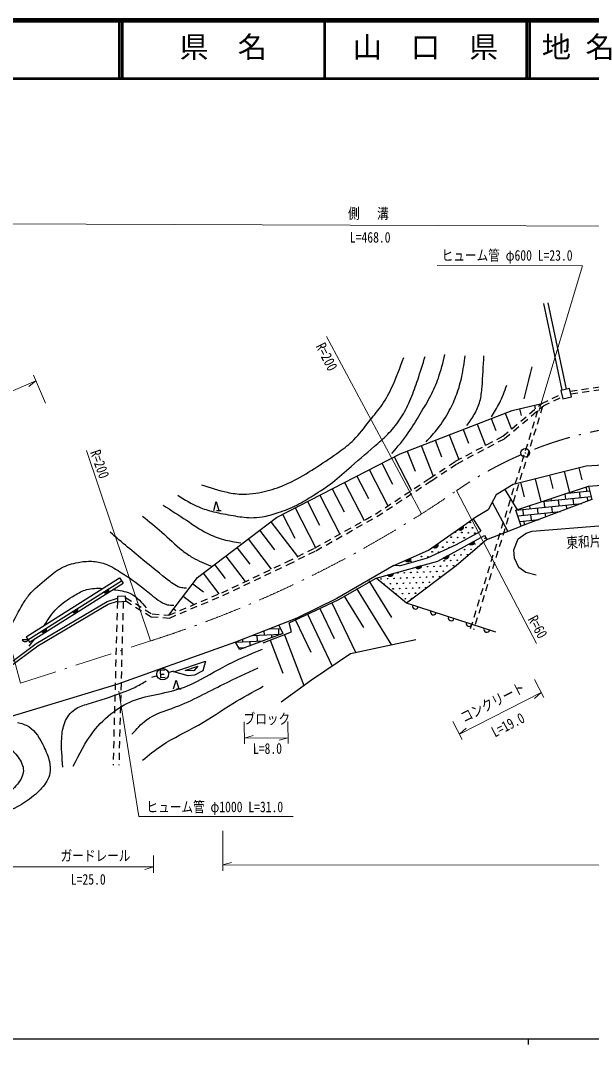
# Model space of a CAD drawing. Units: millimetres, scale not verified. Extents: x 40000 to 680000, y 20000 to 380000.
# Drawn here: x 280792 to 378906, y 204000 to 380000 of the extents above; entities that cross this region are included whole.
import ezdxf
from ezdxf.enums import TextEntityAlignment as Align

# ---------------------------------------------------------------- set-up
doc = ezdxf.new("R2010")
doc.units = ezdxf.units.MM
doc.header["$LTSCALE"] = 1000
doc.linetypes.add('USER2', pattern=[2, 1.2, -0.8])
doc.linetypes.add('USER3', pattern=[10, 6.4, -1.6, 0.4, -1.6])
for name, color, linetype, lineweight in [('M-BGD', 7, 'Continuous', 25), ('M-BMK', 2, 'USER3', 13), ('M-BMK-SRVR', 3, 'Continuous', 25), ('M-STR-HTXT', 7, 'Continuous', 13), ('M-STR-STR3', 7, 'Continuous', 25), ('M-TTL', 2, 'Continuous', 140), ('M-TTL-BAND', 7, 'Continuous', 25), ('M-TTL-LINE', 7, 'Continuous', 50)]:
    doc.layers.add(name, color=color, linetype=linetype, lineweight=lineweight)
doc.layers.add('M-BMK-HTXT', color=7, linetype='Continuous')
doc.layers.add('M-TTL-TXT', color=7, linetype='Continuous')
doc.styles.add('ＭＳ ゴシック', font='')
doc.styles.get('ＭＳ ゴシック').set_extended_font_data('MS Gothic')

msp = doc.modelspace()

# ---------------------------------------------------------------- linework, layer by layer
at = {"layer": 'M-BGD'}
for p, q in [((373885, 316464), (370713, 331347)), ((371398, 331493), (374569, 316610)), ((369089, 313866), (369241, 313231)), ((361687, 311567), (362469, 309537)), ((364093, 312494), (365140, 309776)), ((366560, 313261), (366833, 312118)), ((359281, 310640), (360695, 306972)), ((354470, 308786), (356104, 304548)), ((356876, 309713), (357790, 307341)), ((349659, 306932), (351680, 301689)), ((352065, 307859), (353154, 305032)), ((344987, 304993), (347953, 299233)), ((347254, 306005), (348588, 302543)), ((340730, 302802), (343931, 296585)), ((342859, 303897), (344709, 300304)), ((376718, 303111), (377241, 301046)), ((338602, 301706), (340593, 297839)), ((369209, 301206), (370209, 297261)), ((371712, 301841), (372286, 299575)), ((374215, 302476), (375130, 298867)), ((334346, 299515), (336386, 295552)), ((336474, 300610), (339836, 294080)), ((364002, 299369), (366103, 295921)), ((366706, 300571), (367332, 298104)), ((332218, 298419), (335656, 291741)), ((314497, 295806), (315277, 295806)), ((327961, 296227), (331475, 289402)), ((330090, 297323), (332175, 293272)), ((361843, 297193), (364532, 292196)), ((325833, 295132), (327934, 291052)), ((321864, 292375), (324426, 289004)), ((323801, 293847), (328360, 287850)), ((360934, 290788), (366845, 293101)), ((319927, 290902), (323890, 285689)), ((317989, 289429), (320183, 286544)), ((316052, 287957), (319401, 283552)), ((314115, 286484), (315940, 284084)), ((312178, 285011), (314897, 281435)), ((340659, 283689), (344522, 277401)), ((310392, 283197), (312252, 281785)), ((338537, 282386), (344518, 272652)), ((308755, 281042), (310616, 279629)), ((334309, 279936), (338385, 271327)), ((336416, 281083), (339729, 275690)), ((307119, 278887), (307491, 278605)), ((332215, 278944), (334665, 273771)), ((362455, 274861), (347119, 279829)), ((327377, 274902), (326981, 276466)), ((328028, 276961), (330657, 271409)), ((330121, 277953), (334354, 269015)), ((322481, 273031), (327377, 274902)), ((282255, 272442), (283244, 273709)), ((323705, 273498), (325864, 267852)), ((326153, 274434), (329499, 265682)), ((304825, 267629), (305504, 267669)), ((306182, 267940), (307140, 268228)), ((304268, 267360), (303312, 267067)), ((330788, 266617), (325576, 262836)), ((307595, 265105), (308375, 265105))]:
    msp.add_line(p, q, dxfattribs=at)
at = {"layer": 'M-BGD', "linetype": 'USER2'}
for p, q in [((370501, 313638), (358646, 275262)), ((369652, 312923), (358073, 275439)), ((297439, 280149), (296694, 252028)), ((298439, 280122), (297694, 252001))]:
    msp.add_line(p, q, dxfattribs=at)
for points in [[(375229, 316313), (382214, 317301), (410561, 312344)], [(298832, 280839), (303420, 277996), (306301, 277810), (315375, 281636), (326556, 286957), (331313, 289311), (341762, 295157), (351118, 301316), (355558, 304260), (363684, 308550), (370354, 314168), (373758, 315829)], [(298868, 280229), (303263, 277506), (306386, 277303), (315579, 281180), (326774, 286508), (331546, 288869), (342022, 294730), (351393, 300899), (355814, 303829), (363965, 308133), (370629, 313746), (373876, 315330)], [(375345, 315824), (382206, 316795), (410457, 311855)]]:
    msp.add_lwpolyline(points, dxfattribs=at)
at = {"layer": 'M-BGD'}
for points in [[(373960, 314975), (375462, 315331), (375124, 316758), (373622, 316402)], [(297485, 280109), (298870, 280190), (298819, 281072), (297434, 280991)], [(307115, 268081), (312594, 269902), (312116, 268221), (310707, 267463), (309586, 267373)], [(309081, 268295), (311268, 269023), (310562, 268231)]]:
    msp.add_lwpolyline(points, close=True, dxfattribs=at)
for points in [[(306301, 277810), (311210, 284275), (324769, 294584), (346051, 305541), (365295, 312958), (370354, 314168)], [(414632, 303520), (411514, 303909), (411448, 300750), (393631, 303102), (385806, 303866), (377969, 303428), (365454, 300254), (362549, 298484), (361137, 295902), (358572, 294347)], [(378409, 299937), (389462, 300848), (394367, 300017)], [(313987, 295806), (314437, 297306), (314887, 295806)], [(369387, 284654), (367637, 285139), (366412, 286007), (365695, 287570), (365531, 289047), (366324, 290893), (367673, 291911), (368710, 292245), (401582, 294882), (403761, 293756), (404445, 292074), (404532, 290592), (404070, 289118), (403227, 288130), (401277, 287351)], [(344921, 286315), (335145, 280652), (328294, 277270), (317753, 273158), (304387, 268408), (297499, 265957), (278423, 260172), (271094, 258159), (267480, 257339), (262580, 257564)], [(326981, 276466), (335356, 280431), (341906, 284174)], [(278428, 269169), (283506, 272929), (295662, 280160), (297448, 280742)], [(278652, 268712), (283783, 272512), (295870, 279701), (297478, 280226)], [(348723, 273560), (337512, 271138), (330788, 266617)], [(305586, 268315), (304788, 268268), (304857, 267070), (305656, 267117)], [(307085, 265105), (307535, 266605), (307985, 265105)]]:
    msp.add_lwpolyline(points, dxfattribs=at)
msp.add_circle((305224, 267653), 1000, dxfattribs=at)
for centre in [(348653, 279332), (351720, 278339), (354787, 277345), (357855, 276352), (360922, 275358)]:
    msp.add_arc(centre, 500, 162.05122, 342.05122, dxfattribs=at)
for points, knots in [([(307811, 298391), (308992, 297656), (310174, 296921), (311447, 296383), (312255, 296042), (313101, 295781), (313954, 295569), (315063, 295294), (316184, 295102), (317313, 294904), (318336, 294734), (319360, 294559), (320393, 294543), (321038, 294538), (321686, 294593), (322324, 294696), (323263, 294850), (324179, 295114), (325082, 295416), (326177, 295789), (327252, 296211), (328282, 296724), (329253, 297218), (330184, 297785), (331106, 298368), (332229, 299083), (333341, 299812), (334393, 300621), (335502, 301486), (336544, 302435), (337608, 303357), (339125, 304691), (340672, 305982), (342197, 307313), (342965, 307995), (343727, 308686), (344423, 309442), (345153, 310239), (345806, 311109), (346372, 312030), (346956, 312982), (347446, 313987), (347873, 315017), (348313, 316076), (348686, 317160), (349046, 318248), (349489, 319585), (349913, 320929), (350337, 322272)], [0, 0, 0, 0, 1, 1, 1, 2, 2, 2, 3, 3, 3, 4, 4, 4, 5, 5, 5, 6, 6, 6, 7, 7, 7, 8, 8, 8, 9, 9, 9, 10, 10, 10, 11, 11, 11, 12, 12, 12, 13, 13, 13, 14, 14, 14, 15, 15, 15, 16, 16, 16, 16]), ([(311901, 300178), (313359, 299701), (314818, 299224), (316323, 298909), (317221, 298721), (318136, 298592), (319050, 298584), (319782, 298579), (320514, 298651), (321240, 298762), (322508, 298960), (323754, 299274), (324960, 299703), (325950, 300062), (326911, 300491), (327846, 300970), (329209, 301684), (330511, 302499), (331808, 303325), (333084, 304158), (334346, 305001), (335584, 305895), (336459, 306530), (337327, 307183), (338089, 307940), (339025, 308880), (339792, 309983), (340628, 311027), (341312, 311887), (342040, 312707), (342678, 313596), (343380, 314574), (343973, 315636), (344496, 316726), (345331, 318466), (345988, 320277), (346646, 322089)], [0, 0, 0, 0, 1, 1, 1, 2, 2, 2, 3, 3, 3, 4, 4, 4, 5, 5, 5, 6, 6, 6, 7, 7, 7, 8, 8, 8, 9, 9, 9, 10, 10, 10, 11, 11, 11, 12, 12, 12, 12]), ([(344603, 305586), (345584, 306735), (346565, 307884), (347424, 309118), (348162, 310178), (348811, 311301), (349479, 312411), (350102, 313447), (350743, 314472), (351298, 315544), (351799, 316512), (352230, 317519), (352588, 318549), (353046, 319864), (353384, 321217), (353722, 322569)], [0, 0, 0, 0, 1, 1, 1, 2, 2, 2, 3, 3, 3, 4, 4, 4, 5, 5, 5, 5]), ([(350492, 307583), (351187, 308333), (351882, 309082), (352506, 309887), (353252, 310850), (353898, 311893), (354475, 312970), (354962, 313880), (355400, 314814), (355757, 315779), (356129, 316785), (356411, 317826), (356631, 318876), (356875, 320038), (357042, 321212), (357209, 322386)], [0, 0, 0, 0, 1, 1, 1, 2, 2, 2, 3, 3, 3, 4, 4, 4, 5, 5, 5, 5]), ([(357477, 310372), (357944, 311020), (358410, 311668), (358807, 312363), (359202, 313056), (359528, 313797), (359733, 314565), (359946, 315359), (360030, 316184), (360099, 317008), (360250, 318801), (360331, 320589), (360412, 322377)], [0, 0, 0, 0, 1, 1, 1, 2, 2, 2, 3, 3, 3, 4, 4, 4, 4]), ([(367326, 314947), (367630, 316188), (367935, 317430), (368242, 318671), (368389, 319266), (368537, 319860), (368685, 320455)], [0, 0, 0, 0, 1, 1, 1, 2, 2, 2, 2]), ([(361700, 311884), (362188, 312653), (362677, 313422), (363087, 314230), (363588, 315218), (363970, 316265), (364353, 317311)], [0, 0, 0, 0, 1, 1, 1, 2, 2, 2, 2]), ([(305321, 296683), (306658, 295836), (307996, 294988), (309314, 294103), (310480, 293320), (311630, 292509), (312881, 291873), (313763, 291425), (314696, 291064), (315651, 290804), (316634, 290537), (317640, 290376), (318647, 290215)], [0, 0, 0, 0, 1, 1, 1, 2, 2, 2, 3, 3, 3, 4, 4, 4, 4]), ([(301773, 294821), (302894, 293914), (304016, 293007), (305090, 292045), (306263, 290996), (307379, 289882), (308616, 288907), (309176, 288466), (309760, 288054), (310374, 287697), (311390, 287106), (312487, 286667), (313584, 286227)], [0, 0, 0, 0, 1, 1, 1, 2, 2, 2, 3, 3, 3, 4, 4, 4, 4]), ([(309305, 282419), (309040, 282432), (308775, 282445), (308520, 282493), (307673, 282655), (306938, 283210), (306227, 283760), (304812, 284854), (303490, 285927), (302165, 287023), (300187, 288658), (298202, 290344), (296217, 292029)], [0, 0, 0, 0, 1, 1, 1, 2, 2, 2, 3, 3, 3, 4, 4, 4, 4]), ([(275011, 270784), (275782, 271469), (276553, 272154), (277211, 272936), (277977, 273849), (278589, 274893), (279160, 275949), (279839, 277203), (280461, 278473), (281193, 279692), (281527, 280254), (281889, 280801), (282299, 281306), (283151, 282348), (284235, 283177), (285289, 284055), (286105, 284726), (286902, 285418), (287817, 285918), (288704, 286384), (289687, 286669), (290687, 286860), (291471, 287003), (292259, 287081), (293051, 287047), (293810, 287009), (294565, 286876), (295276, 286626), (296195, 286297), (297034, 285781), (297859, 285251), (299330, 284305), (300776, 283377), (302109, 282269), (302884, 281641), (303632, 280994), (304463, 280398), (304950, 280048), (305464, 279715), (306030, 279589), (306391, 279508), (306772, 279511), (307154, 279514)], [0, 0, 0, 0, 1, 1, 1, 2, 2, 2, 3, 3, 3, 4, 4, 4, 5, 5, 5, 6, 6, 6, 7, 7, 7, 8, 8, 8, 9, 9, 9, 10, 10, 10, 11, 11, 11, 12, 12, 12, 13, 13, 13, 14, 14, 14, 14]), ([(284895, 276055), (285566, 277082), (286228, 278114), (287070, 278972), (287942, 279859), (289007, 280559), (290103, 281218), (290762, 281613), (291434, 281989), (292156, 282197), (293026, 282439), (293960, 282439), (294878, 282394), (294897, 282393), (294917, 282392), (294936, 282390)], [0, 0, 0, 0, 1, 1, 1, 2, 2, 2, 3, 3, 3, 4, 4, 4, 5, 5, 5, 5]), ([(296702, 282208), (296867, 282186), (297032, 282163), (297198, 282138), (298132, 282000), (299093, 281828), (299897, 281397), (300880, 280870), (301628, 279955), (302377, 279041)], [0, 0, 0, 0, 1, 1, 1, 2, 2, 2, 3, 3, 3, 3]), ([(289864, 251818), (290886, 253884), (291908, 255950), (293303, 257755), (294303, 259050), (295496, 260211), (296825, 261194), (297973, 262044), (299223, 262761), (300551, 263242), (301989, 263762), (303502, 264028), (305003, 264355), (306544, 264677), (308064, 265070), (309504, 265654), (311625, 266514), (313572, 267788), (315603, 268877), (317789, 270049), (320073, 271007), (322356, 271965)], [0, 0, 0, 0, 1, 1, 1, 2, 2, 2, 3, 3, 3, 4, 4, 4, 5, 5, 5, 6, 6, 6, 7, 7, 7, 7]), ([(299946, 257316), (300716, 258197), (301485, 259077), (302399, 259747), (303865, 260823), (305703, 261356), (307454, 262025), (310334, 263124), (312977, 264589), (315694, 265936), (317649, 266906), (319642, 267814), (321635, 268723)], [0, 0, 0, 0, 1, 1, 1, 2, 2, 2, 3, 3, 3, 4, 4, 4, 4]), ([(288089, 251695), (287936, 253343), (287784, 254990), (287878, 256642), (287930, 257560), (288059, 258480), (288407, 259342), (288763, 260223), (289347, 261045), (290108, 261577), (290790, 262054), (291607, 262304), (292417, 262551), (294432, 263156), (296335, 263784), (298254, 264492), (298983, 264761), (299714, 265041), (300415, 265381), (301099, 265712), (301755, 266100), (302410, 266488)], [0, 0, 0, 0, 1, 1, 1, 2, 2, 2, 3, 3, 3, 4, 4, 4, 5, 5, 5, 6, 6, 6, 7, 7, 7, 7]), ([(301732, 252843), (302827, 253735), (303922, 254627), (305092, 255403), (307083, 256724), (309290, 257709), (311374, 258896), (313389, 260044), (315288, 261380), (317261, 262595), (318972, 263648), (320738, 264609), (322505, 265570)], [0, 0, 0, 0, 1, 1, 1, 2, 2, 2, 3, 3, 3, 4, 4, 4, 4]), ([(280272, 259369), (280957, 259178), (281641, 258987), (282220, 258639), (283417, 257918), (284164, 256524), (284795, 255195), (285198, 254348), (285555, 253527), (285757, 252626), (285896, 251966), (285960, 251281), (285842, 250631), (285661, 249673), (285086, 248800), (284430, 248050), (283995, 247560), (283530, 247128), (283038, 246719), (282150, 246002), (281214, 245358), (280211, 244836), (279137, 244292), (278004, 243877), (276848, 243547), (275254, 243108), (273631, 242832), (271999, 242577), (270603, 242381), (269212, 242204), (267801, 242106), (266405, 242030), (265005, 242043), (263607, 242237), (262617, 242385), (261642, 242633), (260717, 243038), (259636, 243523), (258653, 244231), (257846, 245121), (257285, 245747), (256816, 246456), (256536, 247232), (256207, 248140), (256137, 249140), (256181, 250117), (256230, 251217), (256423, 252289), (256617, 253361)], [0, 0, 0, 0, 1, 1, 1, 2, 2, 2, 3, 3, 3, 4, 4, 4, 5, 5, 5, 6, 6, 6, 7, 7, 7, 8, 8, 8, 9, 9, 9, 10, 10, 10, 11, 11, 11, 12, 12, 12, 13, 13, 13, 14, 14, 14, 15, 15, 15, 16, 16, 16, 16]), ([(276986, 256633), (278209, 255677), (279431, 254721), (280377, 253393), (280882, 252685), (281308, 251871), (281294, 251064), (281280, 250243), (280811, 249430), (280257, 248738), (279613, 247935), (278863, 247309), (278022, 246823), (276868, 246181), (275618, 245802), (274350, 245484), (272795, 245129), (271259, 244874), (269677, 244713), (268373, 244609), (267069, 244570), (265764, 244774), (264761, 244945), (263779, 245265), (262893, 245794), (262130, 246257), (261451, 246873), (260974, 247620), (260502, 248361), (260229, 249230), (260111, 250101), (259894, 251710), (260206, 253323), (260518, 254937)], [0, 0, 0, 0, 1, 1, 1, 2, 2, 2, 3, 3, 3, 4, 4, 4, 5, 5, 5, 6, 6, 6, 7, 7, 7, 8, 8, 8, 9, 9, 9, 10, 10, 10, 11, 11, 11, 11])]:
    msp.add_open_spline(points, degree=3, knots=knots, dxfattribs=at)
at = {"layer": 'M-BMK'}
msp.add_line((280792, 266094), (303125, 273361), dxfattribs=at)
for centre, radius, start, end in [((392747, 245771), 65000, 79.25302, 112.16846), ((392747, 245771), 65000, 113.49069, 124.72949), ((242201, 463855), 200000, 287.73547, 304.58145)]:
    msp.add_arc(centre, radius, start, end, dxfattribs=at)
at = {"layer": 'M-BMK-SRVR'}
for radius in [750, 30]:
    msp.add_circle((367528, 305679), radius, dxfattribs=at)
at = {"layer": 'M-STR-HTXT'}
for p, q in [((154931, 345429), (536458, 344165)), ((333389, 325698), (349721, 295215)), ((283018, 319067), (285077, 314237)), ((266212, 310718), (283447, 318062)), ((283447, 318062), (282231, 317088)), ((303125, 273361), (292117, 306078)), ((271541, 300373), (280792, 266094)), ((355716, 299191), (369429, 272902)), ((370694, 263639), (369117, 266707)), ((356199, 257315), (370237, 264528)), ((370237, 264528), (369094, 263469)), ((319232, 259444), (319271, 255657)), ((326758, 255735), (326718, 259522)), ((355080, 259493), (356656, 256425)), ((319261, 256657), (320756, 257092)), ((356199, 257315), (357341, 258374)), ((319261, 256657), (326748, 256735)), ((326748, 256735), (325252, 256299)), ((315545, 240729), (315540, 233860)), ((303630, 233526), (303630, 236477)), ((278760, 234526), (303630, 234526)), ((303630, 234526), (302130, 234106)), ((315540, 234860), (317041, 235279)), ((315540, 234860), (462584, 234742))]:
    msp.add_line(p, q, dxfattribs=at)
for points in [[(369852, 312825), (377346, 337805), (352367, 337866)], [(297684, 264746), (301116, 243164), (327655, 243164)]]:
    msp.add_lwpolyline(points, dxfattribs=at)
at = {"layer": 'M-STR-STR3'}
for p, q in [((365892, 295853), (378409, 299937)), ((378125, 299109), (378052, 299820)), ((370371, 297314), (378841, 298177)), ((372008, 297481), (371972, 297836)), ((373353, 296613), (373252, 297608)), ((374404, 298630), (374394, 298729)), ((374495, 297734), (374404, 298630)), ((374851, 298776), (378600, 299158)), ((375638, 298856), (375620, 299027)), ((375840, 296866), (375739, 297861)), ((376982, 297988), (376881, 298983)), ((378299, 297399), (378226, 298114)), ((365892, 295853), (377268, 297012)), ((367237, 294984), (367135, 295979)), ((368379, 296106), (368324, 296646)), ((369724, 295238), (369622, 296233)), ((370866, 296359), (370765, 297354)), ((372211, 295491), (372110, 296486)), ((374668, 296036), (374597, 296739)), ((377089, 296945), (377084, 296993)), ((358572, 294347), (359860, 292257)), ((366228, 294882), (373590, 295632)), ((366565, 293911), (369913, 294252)), ((367407, 293312), (367338, 293990)), ((368582, 294116), (368480, 295111)), ((369828, 294220), (369825, 294243)), ((371038, 294674), (370967, 295365)), ((373458, 295582), (373455, 295618)), ((356062, 292505), (356814, 293035)), ((356832, 292974), (356113, 292467)), ((356164, 292430), (356850, 292913)), ((356836, 292830), (356247, 292415)), ((356331, 292401), (356821, 292746)), ((356774, 292640), (356447, 292409)), ((357923, 290018), (358729, 290462)), ((351725, 289449), (352477, 289979)), ((352495, 289918), (351776, 289411)), ((351827, 289374), (352514, 289858)), ((352499, 289774), (351910, 289359)), ((351994, 289345), (352485, 289690)), ((352437, 289584), (352110, 289353)), ((358741, 290399), (357970, 289976)), ((358016, 289933), (358752, 290337)), ((358728, 290256), (358098, 289909)), ((358179, 289885), (358705, 290174)), ((358646, 290074), (358296, 289881)), ((346952, 287142), (347794, 287512)), ((347800, 287449), (346995, 287095)), ((347037, 287048), (347806, 287386)), ((347775, 287307), (347116, 287017)), ((347195, 286986), (347744, 287228)), ((347677, 287133), (347311, 286972)), ((353515, 287595), (354321, 288038)), ((354332, 287976), (353561, 287552)), ((353607, 287509), (354344, 287914)), ((354320, 287832), (353689, 287485)), ((353770, 287461), (354296, 287751)), ((354237, 287650), (353887, 287457)), ((345935, 286273), (344921, 286315)), ((348753, 286002), (349640, 286247)), ((349637, 286184), (348788, 285950)), ((348824, 285897), (349633, 286121)), ((349591, 286047), (348897, 285856)), ((348971, 285814), (349549, 285973)), ((349469, 285889), (349083, 285782)), ((281762, 274074), (297825, 284222)), ((282082, 273567), (298146, 283714)), ((297825, 284222), (298413, 283292)), ((343904, 284663), (344790, 284908)), ((344787, 284845), (343939, 284611)), ((343974, 284558), (344784, 284782)), ((344742, 284708), (344048, 284516)), ((344122, 284475), (344700, 284634)), ((344620, 284550), (344234, 284443)), ((282349, 273144), (298413, 283292)), ((295111, 281727), (295889, 282218)), ((295904, 282157), (295160, 281687)), ((295209, 281647), (295920, 282095)), ((295901, 282012), (295292, 281628)), ((295375, 281609), (295882, 281930)), ((295830, 281825), (295492, 281612)), ((289757, 278344), (290535, 278835)), ((290550, 278774), (289806, 278304)), ((289855, 278264), (290565, 278713)), ((290546, 278630), (289938, 278245)), ((290021, 278227), (290528, 278547)), ((290475, 278443), (290137, 278229)), ((284403, 274962), (285180, 275453)), ((285196, 275392), (284452, 274922)), ((284501, 274882), (285211, 275330)), ((285192, 275247), (284583, 274863)), ((284666, 274844), (285173, 275165)), ((285121, 275060), (284783, 274847)), ((322703, 274382), (322672, 275077)), ((323553, 275421), (325469, 275507)), ((323907, 275437), (323901, 275557)), ((325200, 274494), (325155, 275493)), ((282082, 273567), (281083, 273527)), ((281762, 274074), (282349, 273144)), ((317753, 273158), (322480, 273371)), ((319002, 273214), (318983, 273638)), ((320283, 272554), (320250, 273270)), ((320653, 274290), (325544, 274510)), ((321499, 273327), (321454, 274326)), ((323975, 273926), (323952, 274438)), ((318300, 272182), (319417, 272232)), ((319052, 272096), (319047, 272215))]:
    msp.add_line(p, q, dxfattribs=at)
for points in [[(378409, 299937), (378970, 297650), (366845, 293101), (365892, 295853)], [(344921, 286315), (350902, 288943), (358572, 294347)], [(345935, 286273), (350741, 287637), (355722, 289909), (359860, 292257)], [(341906, 284174), (352478, 287093), (360502, 291505)], [(360502, 291505), (360934, 290788), (355651, 286262), (347119, 279829), (341906, 284174)], [(325203, 276065), (325883, 274636), (318469, 271880), (317753, 273158)], [(281083, 273527), (281147, 273429), (281209, 273372), (281292, 273315), (281414, 273260), (281535, 273245), (281655, 273249), (281774, 273274), (281891, 273339), (281969, 273402), (282026, 273464), (282082, 273567)]]:
    msp.add_lwpolyline(points, dxfattribs=at)
for points in [[(356812, 293107), (356848, 292986), (356857, 292869), (356833, 292730), (356786, 292623), (356711, 292521), (356580, 292429), (356459, 292393), (356342, 292384), (356203, 292408), (356096, 292456), (355995, 292531)], [(358736, 290534), (358758, 290409), (358754, 290293), (358714, 290157), (358656, 290056), (358570, 289963), (358430, 289886), (358305, 289863), (358189, 289868), (358053, 289907), (357952, 289966), (357859, 290052)], [(352475, 290051), (352512, 289930), (352520, 289813), (352496, 289674), (352449, 289568), (352374, 289466), (352243, 289374), (352122, 289337), (352006, 289329), (351866, 289353), (351760, 289400), (351658, 289475)], [(347807, 287583), (347818, 287457), (347804, 287341), (347752, 287209), (347685, 287114), (347591, 287029), (347445, 286965), (347319, 286953), (347203, 286968), (347071, 287019), (346976, 287087), (346891, 287181)], [(354327, 288110), (354350, 287985), (354345, 287869), (354306, 287733), (354247, 287632), (354161, 287539), (354021, 287462), (353897, 287440), (353780, 287444), (353644, 287483), (353544, 287542), (353451, 287628)], [(349662, 286316), (349656, 286189), (349625, 286077), (349555, 285954), (349474, 285870), (349369, 285799), (349215, 285757), (349089, 285763), (348976, 285794), (348853, 285864), (348769, 285945), (348698, 286050)], [(344813, 284977), (344806, 284850), (344775, 284738), (344705, 284615), (344625, 284531), (344520, 284460), (344366, 284418), (344239, 284424), (344127, 284455), (344004, 284525), (343920, 284606), (343849, 284711)], [(295891, 282290), (295921, 282167), (295924, 282051), (295893, 281913), (295840, 281809), (295760, 281711), (295625, 281625), (295502, 281595), (295386, 281592), (295248, 281623), (295144, 281676), (295046, 281756)], [(290537, 278908), (290567, 278785), (290570, 278668), (290538, 278530), (290486, 278426), (290406, 278328), (290271, 278243), (290148, 278212), (290031, 278210), (289893, 278241), (289789, 278293), (289691, 278373)], [(285182, 275525), (285212, 275402), (285215, 275286), (285184, 275148), (285132, 275044), (285051, 274946), (284916, 274860), (284793, 274830), (284677, 274827), (284539, 274858), (284435, 274911), (284337, 274991)]]:
    msp.add_lwpolyline(points, close=True, dxfattribs=at)
for centre in [(357336, 292861), (358050, 293721), (358453, 292806), (354790, 291197), (355505, 292057), (355907, 291141), (356622, 292001), (357024, 291086), (357738, 291946), (358855, 291890), (360605, 290991), (351530, 288672), (352245, 289532), (352647, 288617), (353362, 289477), (354076, 290337), (354478, 289421), (355193, 290281), (357100, 289064), (358217, 289107), (358853, 290027), (359970, 290071), (347868, 287064), (349699, 287868), (350816, 287812), (353595, 287137), (354712, 287180), (355348, 288100), (355829, 287224), (356465, 288144), (357582, 288188), (346738, 285079), (347855, 285122), (348973, 285166), (349608, 286086), (350090, 285210), (350725, 286130), (351207, 285253), (351842, 286173), (352324, 285297), (352960, 286217), (353441, 285341), (354077, 286260), (355194, 286304), (342751, 284028), (343868, 284072), (344986, 284115), (345621, 285035), (346103, 284159), (347220, 284203), (347702, 283326), (348337, 284246), (348819, 283370), (349454, 284290), (349936, 283413), (350571, 284333), (351053, 283457), (351689, 284377), (352806, 284421), (343233, 283152), (344350, 283195), (344832, 282319), (345467, 283239), (345949, 282363), (346585, 283283), (347066, 282406), (348183, 282450), (348665, 281574), (349301, 282494), (350418, 282537), (345314, 281443), (346431, 281486), (346913, 280610), (347548, 281530), (348030, 280654)]:
    msp.add_circle(centre, 50, dxfattribs=at)
at = {"layer": 'M-TTL'}
msp.add_line((680000, 380000), (40000, 380000), dxfattribs=at)
at = {"layer": 'M-TTL-BAND'}
for p, q in [((40000, 205000), (579000, 205000)), ((368000, 205000), (368000, 204000))]:
    msp.add_line(p, q, dxfattribs=at)
at = {"layer": 'M-TTL-LINE'}
for p, q in [((297750, 380000), (297750, 370000)), ((298250, 380000), (298250, 370000)), ((333000, 380000), (333000, 370000)), ((367750, 380000), (367750, 370000)), ((368250, 380000), (368250, 370000)), ((40000, 370000), (680000, 370000))]:
    msp.add_line(p, q, dxfattribs=at)

# ---------------------------------------------------------------- texts
at = {"layer": 'M-BMK-HTXT', "style": 'ＭＳ ゴシック', "width": 0.8}
msp.add_text('東和片添浄化センター', height=1833, rotation=3.3, dxfattribs=at).set_placement((374667, 288768), align=Align.BOTTOM_LEFT)
at = {"layer": 'M-STR-HTXT', "style": 'ＭＳ ゴシック', "width": 0.8}
for s, rotation, p in [('側   溝', 359.8, (337063, 345373)), ('L=468.0', 359.8, (337385, 341284)), ('R=200', 296.9, (330975, 323763)), ('R=200', 289.4, (292218, 305625)), ('R=60', 298.8, (367417, 276829)), ('コンクリート', 27.2, (357241, 258768)), ('ブロック', 359.9, (319115, 258520)), ('L=19.0', 27.2, (362555, 256275)), ('L=8.0', 0.6, (320749, 253381))]:
    msp.add_text(s, height=1833, rotation=rotation, dxfattribs=at).set_placement(p, align=Align.BOTTOM_LEFT)
for s, p in [('ヒューム管 φ600 L=23.0', (353160, 338169)), ('ヒューム管 φ1000 L=31.0', (302437, 243381)), ('ガードレール', (287682, 234985)), ('L=25.0', (289445, 230926))]:
    msp.add_text(s, height=1833, dxfattribs=at).set_placement(p, align=Align.BOTTOM_LEFT)
at = {"layer": 'M-TTL-TXT', "style": 'ＭＳ ゴシック'}
for s, p in [('県\u3000名', (308125, 372500)), ('山\u3000口\u3000県', (337875, 372500)), ('地 名', (370380, 372500))]:
    msp.add_text(s, height=3666, dxfattribs=at).set_placement(p, align=Align.BOTTOM_LEFT)

doc.saveas('drawing.dxf')
